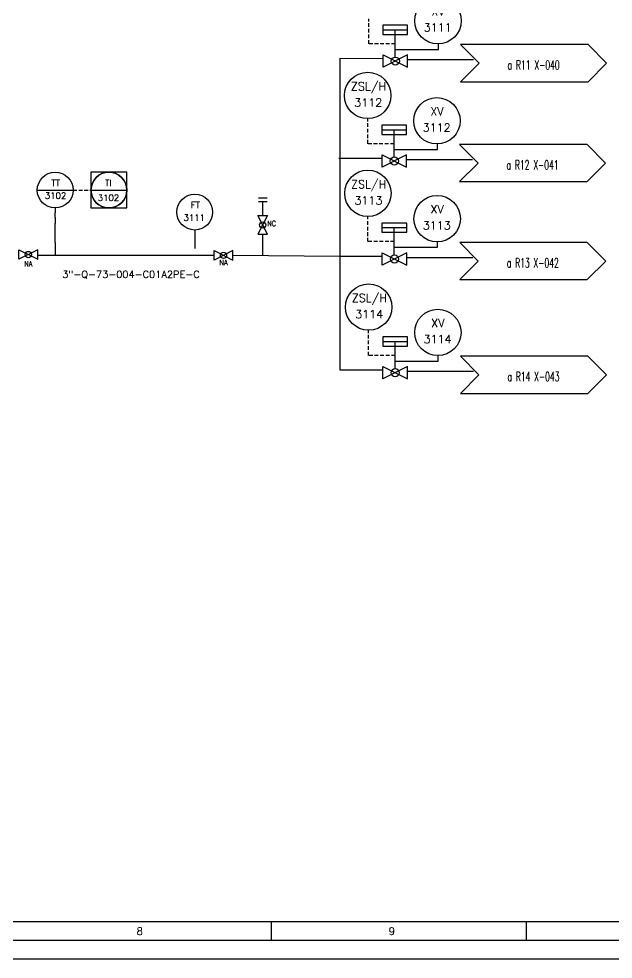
# Model space of a CAD drawing. Header units: millimetres. Extents: x 559 to 3993, y 623 to 920.
# Drawn here: x 3339.7 to 3419.4, y 622.9 to 749 of the extents above; entities that cross this region are included whole.
import ezdxf
from ezdxf.enums import TextEntityAlignment as Align

# ---------------------------------------------------------------- set-up
doc = ezdxf.new("R2010")
doc.units = ezdxf.units.MM
doc.linetypes.add('TRAZOS', pattern=[0.75, 0.5, -0.25])
for name, color, linetype in [('FORMATO', 7, 'Continuous'), ('INSTRUMENTOS', 1, 'Continuous'), ('TEX', 7, 'Continuous'), ('TEXTO-VALVULAS Y ACCESORIOS', 7, 'Continuous'), ('TUBERIA', 5, 'Continuous'), ('TUBERÍA2', 1, 'TRAZOS'), ('VALVULAS Y ACCESORIOS', 1, 'Continuous')]:
    doc.layers.add(name, color=color, linetype=linetype)
doc.layers.add('TUBERÍA3', color=1, linetype='Continuous', true_color=0xff0000)
doc.styles.add('PY', font='ROMANS.shx')
doc.styles.add('PY1', font='ROMANS.shx', dxfattribs={"width": 0.8})
doc.linetypes.add('SEÑAL_MECANICA2', pattern='A,4.411183,["o",PY,S=4.130212,R=360,X=0,Y=-1.374288],0.588817,-0.374158,["",PY,S=2,R=360,X=0,Y=-0.688262],-2.183682', length=7.55784)

# ---------------------------------------------------------------- blocks, each defined once
blk = doc.blocks.new('SEÑAL CIR')
at = {"color": 1}
blk.add_circle((0, 5.7), 5.7, dxfattribs=at)
at = {"layer": 'INSTRUMENTOS', "linetype": 'Continuous', "style": 'PY', "flags": 4}
for p in [(0.18, 6.94), (0.13, 2.95)]:
    blk.add_attdef('---', text='', height=2, dxfattribs=at).set_placement(p, align=Align.CENTER)
blk = doc.blocks.new('SEÑAL CIRCU MARCO')
at = {"color": 1, "linetype": 'Continuous', "ltscale": 0.5}
blk.add_line((5.7, 5.7), (-5.7, 5.7), dxfattribs=at)
at = {"color": 1, "flags": 128}
blk.add_lwpolyline([(5.7, 0), (-5.7, 0), (-5.7, 11.4), (5.7, 11.4)], close=True, dxfattribs=at)
at = {"color": 1}
blk.add_circle((0, 5.7), 5.7, dxfattribs=at)
at = {"style": 'PY'}
for tag, p in [('XXX', (0.18, 7.98)), ('YYY', (0.13, 3.24))]:
    blk.add_attdef(tag, text='', height=2, dxfattribs=at).set_placement(p, align=Align.MIDDLE)
blk = doc.blocks.new('VALV GLOB-V')
at = {"layer": 'INSTRUMENTOS', "color": 1, "flags": 128}
blk.add_lwpolyline([(5.7, -1.43), (5.7, 1.43), (0, -1.43), (0, 1.43)], close=True, dxfattribs=at)
at = {"layer": 'INSTRUMENTOS', "color": 1}
blk.add_circle((2.85, 0), 0.95, dxfattribs=at)
at = {"layer": 'INSTRUMENTOS', "color": 7, "linetype": 'SEÑAL_MECANICA2', "style": 'PY'}
blk.add_attdef('REF.', text='', height=2, dxfattribs=at).set_placement((3, -3.37), align=Align.MIDDLE)
blk = doc.blocks.new('MARCO-A1')
at = {"layer": 'FORMATO', "color": 5}
for p, q in [((557.33, 10), (557.33, 5)), ((625.75, 10), (625.75, 5))]:
    blk.add_line(p, q, dxfattribs=at)
at = {"layer": 'FORMATO', "color": 1}
blk.add_lwpolyline([(0, 594), (841, 594), (841, 0), (0, 0)], close=True, dxfattribs=at)
at = {"layer": 'FORMATO', "color": 5}
blk.add_lwpolyline([(5, 589), (836, 589), (836, 5), (5, 5)], close=True, dxfattribs=at)
at = {"layer": 'FORMATO', "color": 8, "linetype": 'Continuous'}
blk.add_lwpolyline([(10, 584), (831, 584), (831, 10), (10, 10)], close=True, dxfattribs=at)
at = {"layer": 'FORMATO', "color": 1, "style": 'PY'}
for s, p in [('8', (521.17, 6.5)), ('9', (588.85, 6.5))]:
    blk.add_text(s, height=2, dxfattribs=at).set_placement(p)
blk = doc.blocks.new('BANDERA DE FLUJO')
at = {"layer": 'TEX', "color": 1, "ltscale": 0.1, "flags": 128}
blk.add_lwpolyline([(-4, 4), (-31.46, 4), (-27.46, 0), (-31.46, -4), (-4, -4), (0, 0)], close=True, dxfattribs=at)
at = {"layer": 'TEX', "style": 'PY1', "width": 0.8}
for tag, p in [('ETIQUETA-LINEA-1', (-15.73, 0.61)), ('ETIQUETA-LINEA-2', (-15.73, -2.91))]:
    blk.add_attdef(tag, text='', height=2, dxfattribs=at).set_placement(p, align=Align.CENTER)

msp = doc.modelspace()

# ---------------------------------------------------------------- linework, layer by layer
at = {"color": 5}
for p, q in [((3382.72, 743.76), (3388.51, 743.74)), ((3391.83, 743.59), (3400.67, 743.59)), ((3382.6, 730.35), (3388.41, 730.33)), ((3391.69, 730.18), (3400.54, 730.18)), ((3382.63, 717.21), (3388.44, 717.19)), ((3391.72, 717.04), (3400.56, 717.04)), ((3382.72, 701.96), (3388.54, 701.94)), ((3391.81, 701.79), (3400.66, 701.79))]:
    msp.add_line(p, q, dxfattribs=at)
at = {"color": 1}
for p, q in [((3342.18, 726.07), (3346.98, 726.07)), ((3344.58, 723.67), (3344.58, 723.02)), ((3344.58, 722.37), (3344.58, 723.02)), ((3344.58, 722.37), (3344.58, 721.57)), ((3344.58, 719.04), (3344.58, 721.57)), ((3344.58, 719.04), (3344.58, 717.35))]:
    msp.add_line(p, q, dxfattribs=at)
at = {"layer": 'TUBERIA', "color": 5}
msp.add_line((3382.72, 743.76), (3382.72, 701.96), dxfattribs=at)
at = {"layer": 'TUBERIA', "color": 1, "linetype": 'TRAZOS', "ltscale": 5}
msp.add_line((3363.29, 720.71), (3363.29, 717.42), dxfattribs=at)
at = {"layer": 'TUBERIA', "color": 5, "linetype": 'Continuous'}
for p, q in [((3342.18, 717.34), (3365.85, 717.34)), ((3368.39, 717.34), (3382.72, 717.21))]:
    msp.add_line(p, q, dxfattribs=at)
for points in [[(3371.83, 725.04), (3372.98, 725.04)], [(3371.83, 724.55), (3372.98, 724.55)], [(3372.4, 722.66), (3372.4, 724.55)], [(3372.4, 717.34), (3372.4, 720.13)]]:
    msp.add_lwpolyline(points, dxfattribs=at)
at = {"layer": 'TUBERÍA2'}
for points in [[(3390.15, 745.7), (3386.61, 745.7), (3386.61, 749.02)], [(3390.02, 732.29), (3386.47, 732.29), (3386.47, 735.61)], [(3346.98, 726.07), (3349.38, 726.07)], [(3390.04, 719.15), (3386.5, 719.15), (3386.5, 722.48)], [(3390.14, 703.89), (3386.6, 703.89), (3386.6, 707.22)]]:
    msp.add_lwpolyline(points, dxfattribs=at)
at = {"layer": 'TUBERÍA3'}
for points in [[(3395.94, 744.93), (3395.94, 745.63)], [(3390.15, 744.93), (3395.94, 744.93)], [(3395.81, 731.52), (3395.81, 732.21)], [(3390.02, 731.52), (3395.81, 731.52)], [(3390.04, 718.39), (3395.83, 718.39)], [(3395.83, 718.39), (3395.83, 719.08)], [(3390.14, 703.13), (3395.93, 703.13)], [(3395.93, 703.13), (3395.93, 703.82)]]:
    msp.add_lwpolyline(points, dxfattribs=at)
msp.add_circle((3351.78, 726.07), 2.4, dxfattribs=at)
at = {"layer": 'VALVULAS Y ACCESORIOS'}
for p, q in [((3388.49, 747.58), (3391.81, 747.58)), ((3390.15, 743.96), (3390.15, 747.58)), ((3388.36, 734.17), (3391.67, 734.17)), ((3390.02, 730.55), (3390.02, 734.17)), ((3388.38, 721.03), (3391.7, 721.03)), ((3390.04, 717.42), (3390.04, 721.03)), ((3388.48, 705.77), (3391.8, 705.77)), ((3390.14, 702.16), (3390.14, 705.77))]:
    msp.add_line(p, q, dxfattribs=at)
at = {"layer": 'VALVULAS Y ACCESORIOS', "flags": 128}
for points in [[(3388.49, 748.2), (3388.49, 746.96), (3391.81, 746.96), (3391.81, 748.2)], [(3388.36, 734.79), (3388.36, 733.54), (3391.67, 733.54), (3391.67, 734.79)], [(3388.38, 721.65), (3388.38, 720.41), (3391.7, 720.41), (3391.7, 721.65)], [(3388.48, 706.4), (3388.48, 705.15), (3391.8, 705.15), (3391.8, 706.4)]]:
    msp.add_lwpolyline(points, close=True, dxfattribs=at)

# ---------------------------------------------------------------- block references
at = {"xscale": 0.499409123998651, "yscale": 0.499409123998651, "zscale": 0.499409123998651}
msp.add_blockref('MARCO-A1', (3095.21, 622.89), dxfattribs=at)
at = {"linetype": 'Continuous'}
ref = msp.add_blockref('SEÑAL CIR', (3395.89, 745.67), dxfattribs=dict(at, xscale=0.545890610716515, yscale=0.545890610716515, zscale=0.545890610716515))
ref.add_attrib('---', 'XV', dxfattribs={"layer": 'INSTRUMENTOS', "color": 7, "linetype": 'Continuous', "height": 1.092, "style": 'PY'}).set_placement((3395.89, 749.5), align=Align.CENTER)
ref.add_attrib('---', '3111', dxfattribs={"layer": 'INSTRUMENTOS', "color": 7, "linetype": 'Continuous', "height": 1.092, "style": 'PY'}).set_placement((3395.84, 747.33), align=Align.CENTER)
ref = msp.add_blockref('BANDERA DE FLUJO', (3418.5, 743.1), dxfattribs=dict(xscale=0.6223812686313535, yscale=0.6223812686313535, zscale=0.6223812686313535))
ref.add_attrib('ETIQUETA-LINEA-1', 'a R11 X-040', dxfattribs={"layer": 'TEX', "height": 1.2448, "style": 'PY1', "width": 0.6}).set_placement((3408.71, 743.47), align=Align.TOP_CENTER)
for p, xscale, yscale, zscale in [((3388.54, 743.37), 0.5746216954910015, 0.5746216954910015, 0.5746216954910015), ((3388.4, 729.96), 0.5746216954910015, 0.5746216954910015, 0.5746216954910015), ((3339.71, 717.42), 0.4431663157893854, 0.4431663157893854, 0.4431663157893854), ((3365.88, 717.32), 0.4431663157893854, 0.4431663157893854, 0.4431663157893854), ((3388.43, 716.82), 0.5746216954910015, 0.5746216954910015, 0.5746216954910015), ((3388.52, 701.57), 0.5746216954910015, 0.5746216954910015, 0.5746216954910015)]:
    msp.add_blockref('VALV GLOB-V', p, dxfattribs=dict(at, xscale=xscale, yscale=yscale, zscale=zscale))
ref = msp.add_blockref('SEÑAL CIR', (3386.47, 735.65), dxfattribs=dict(at, xscale=0.5458906107165858, yscale=0.5458906107165858, zscale=0.5458906107165858))
ref.add_attrib('---', 'ZSL/H', dxfattribs={"layer": 'INSTRUMENTOS', "color": 7, "linetype": 'Continuous', "height": 1.092, "style": 'PY'}).set_placement((3386.57, 739.44), align=Align.CENTER)
ref.add_attrib('---', '3112', dxfattribs={"layer": 'INSTRUMENTOS', "color": 7, "linetype": 'Continuous', "height": 1.092, "style": 'PY'}).set_placement((3386.54, 737.26), align=Align.CENTER)
ref = msp.add_blockref('SEÑAL CIR', (3395.75, 732.25), dxfattribs=dict(at, xscale=0.545890610716515, yscale=0.545890610716515, zscale=0.545890610716515))
ref.add_attrib('---', 'XV', dxfattribs={"layer": 'INSTRUMENTOS', "color": 7, "linetype": 'Continuous', "height": 1.092, "style": 'PY'}).set_placement((3395.75, 736.09), align=Align.CENTER)
ref.add_attrib('---', '3112', dxfattribs={"layer": 'INSTRUMENTOS', "color": 7, "linetype": 'Continuous', "height": 1.092, "style": 'PY'}).set_placement((3395.71, 733.91), align=Align.CENTER)
ref = msp.add_blockref('BANDERA DE FLUJO', (3418.36, 729.69), dxfattribs=dict(xscale=0.6223812686313535, yscale=0.6223812686313535, zscale=0.6223812686313535))
ref.add_attrib('ETIQUETA-LINEA-1', 'a R12 X-041', dxfattribs={"layer": 'TEX', "height": 1.2448, "style": 'PY1', "width": 0.6}).set_placement((3408.57, 730.06), align=Align.TOP_CENTER)
ref = msp.add_blockref('SEÑAL CIR', (3344.58, 723.67), dxfattribs=dict(at, xscale=0.4210079999999652, yscale=0.4210079999999652, zscale=0.4210079999999652))
ref.add_attrib('---', 'TT', dxfattribs={"layer": 'INSTRUMENTOS', "color": 7, "linetype": 'Continuous', "height": 0.842, "style": 'PY'}).set_placement((3344.65, 726.59), align=Align.CENTER)
ref.add_attrib('---', '3102', dxfattribs={"layer": 'INSTRUMENTOS', "color": 7, "linetype": 'Continuous', "height": 0.842, "style": 'PY'}).set_placement((3344.63, 724.91), align=Align.CENTER)
ref = msp.add_blockref('SEÑAL CIRCU MARCO', (3351.78, 723.67), dxfattribs=dict(xscale=-0.4210080000000198, yscale=0.4210080000000198, zscale=0.4210080000000198))
ref.add_attrib('XXX', 'TI', dxfattribs={"height": 0.842, "style": 'PY'}).set_placement((3351.7, 727.03), align=Align.MIDDLE)
ref.add_attrib('YYY', '3102', dxfattribs={"height": 0.842, "style": 'PY'}).set_placement((3351.72, 725.03), align=Align.MIDDLE)
ref = msp.add_blockref('SEÑAL CIR', (3386.5, 722.52), dxfattribs=dict(at, xscale=0.5458906107165858, yscale=0.5458906107165858, zscale=0.5458906107165858))
ref.add_attrib('---', 'ZSL/H', dxfattribs={"layer": 'INSTRUMENTOS', "color": 7, "linetype": 'Continuous', "height": 1.092, "style": 'PY'}).set_placement((3386.6, 726.3), align=Align.CENTER)
ref.add_attrib('---', '3113', dxfattribs={"layer": 'INSTRUMENTOS', "color": 7, "linetype": 'Continuous', "height": 1.092, "style": 'PY'}).set_placement((3386.57, 724.13), align=Align.CENTER)
ref = msp.add_blockref('SEÑAL CIR', (3363.29, 720.71), dxfattribs=dict(at, xscale=0.4210079999999652, yscale=0.4210079999999652, zscale=0.4210079999999652))
ref.add_attrib('---', 'FT', dxfattribs={"layer": 'INSTRUMENTOS', "color": 7, "linetype": 'Continuous', "height": 0.842, "style": 'PY'}).set_placement((3363.37, 723.63), align=Align.CENTER)
ref.add_attrib('---', '3111', dxfattribs={"layer": 'INSTRUMENTOS', "color": 7, "linetype": 'Continuous', "height": 0.842, "style": 'PY'}).set_placement((3363.22, 721.95), align=Align.CENTER)
ref = msp.add_blockref('SEÑAL CIR', (3395.78, 719.12), dxfattribs=dict(at, xscale=0.545890610716515, yscale=0.545890610716515, zscale=0.545890610716515))
ref.add_attrib('---', 'XV', dxfattribs={"layer": 'INSTRUMENTOS', "color": 7, "linetype": 'Continuous', "height": 1.092, "style": 'PY'}).set_placement((3395.78, 722.95), align=Align.CENTER)
ref.add_attrib('---', '3113', dxfattribs={"layer": 'INSTRUMENTOS', "color": 7, "linetype": 'Continuous', "height": 1.092, "style": 'PY'}).set_placement((3395.73, 720.78), align=Align.CENTER)
at = {"linetype": 'Continuous', "xscale": 0.4431663157894946, "yscale": 0.4431663157894946, "zscale": 0.4431663157894946, "rotation": 270}
msp.add_blockref('VALV GLOB-V', (3372.4, 722.66), dxfattribs=at)
ref = msp.add_blockref('BANDERA DE FLUJO', (3418.39, 716.55), dxfattribs=dict(xscale=0.6223812686313535, yscale=0.6223812686313535, zscale=0.6223812686313535))
ref.add_attrib('ETIQUETA-LINEA-1', 'a R13 X-042', dxfattribs={"layer": 'TEX', "height": 1.2448, "style": 'PY1', "width": 0.6}).set_placement((3408.6, 716.93), align=Align.TOP_CENTER)
at = {"linetype": 'Continuous'}
ref = msp.add_blockref('SEÑAL CIR', (3386.6, 707.26), dxfattribs=dict(at, xscale=0.5458906107165858, yscale=0.5458906107165858, zscale=0.5458906107165858))
ref.add_attrib('---', 'ZSL/H', dxfattribs={"layer": 'INSTRUMENTOS', "color": 7, "linetype": 'Continuous', "height": 1.092, "style": 'PY'}).set_placement((3386.7, 711.05), align=Align.CENTER)
ref.add_attrib('---', '3114', dxfattribs={"layer": 'INSTRUMENTOS', "color": 7, "linetype": 'Continuous', "height": 1.092, "style": 'PY'}).set_placement((3386.67, 708.87), align=Align.CENTER)
ref = msp.add_blockref('SEÑAL CIR', (3395.88, 703.86), dxfattribs=dict(at, xscale=0.545890610716515, yscale=0.545890610716515, zscale=0.545890610716515))
ref.add_attrib('---', 'XV', dxfattribs={"layer": 'INSTRUMENTOS', "color": 7, "linetype": 'Continuous', "height": 1.092, "style": 'PY'}).set_placement((3395.88, 707.69), align=Align.CENTER)
ref.add_attrib('---', '3114', dxfattribs={"layer": 'INSTRUMENTOS', "color": 7, "linetype": 'Continuous', "height": 1.092, "style": 'PY'}).set_placement((3395.83, 705.52), align=Align.CENTER)
ref = msp.add_blockref('BANDERA DE FLUJO', (3418.48, 701.29), dxfattribs=dict(xscale=0.6223812686313535, yscale=0.6223812686313535, zscale=0.6223812686313535))
ref.add_attrib('ETIQUETA-LINEA-1', 'a R14 X-043', dxfattribs={"layer": 'TEX', "height": 1.2448, "style": 'PY1', "width": 0.6}).set_placement((3408.69, 701.67), align=Align.TOP_CENTER)

# ---------------------------------------------------------------- texts
at = {"layer": 'TEX', "color": 7, "char_height": 0.714, "width": 10.2133, "attachment_point": 5, "style": 'PY1'}
for s, insert in [('NC', (3373.59, 721.58)), ('NA', (3367.14, 716.34)), ('NA', (3340.99, 716.19))]:
    msp.add_mtext(s, dxfattribs=dict(at, insert=insert))
at = {"layer": 'TEXTO-VALVULAS Y ACCESORIOS', "style": 'PY'}
msp.add_text('3"-Q-73-004-C01A2PE-C', height=0.96, dxfattribs=at).set_placement((3354.74, 714.28), align=Align.CENTER)

doc.saveas('drawing.dxf')
